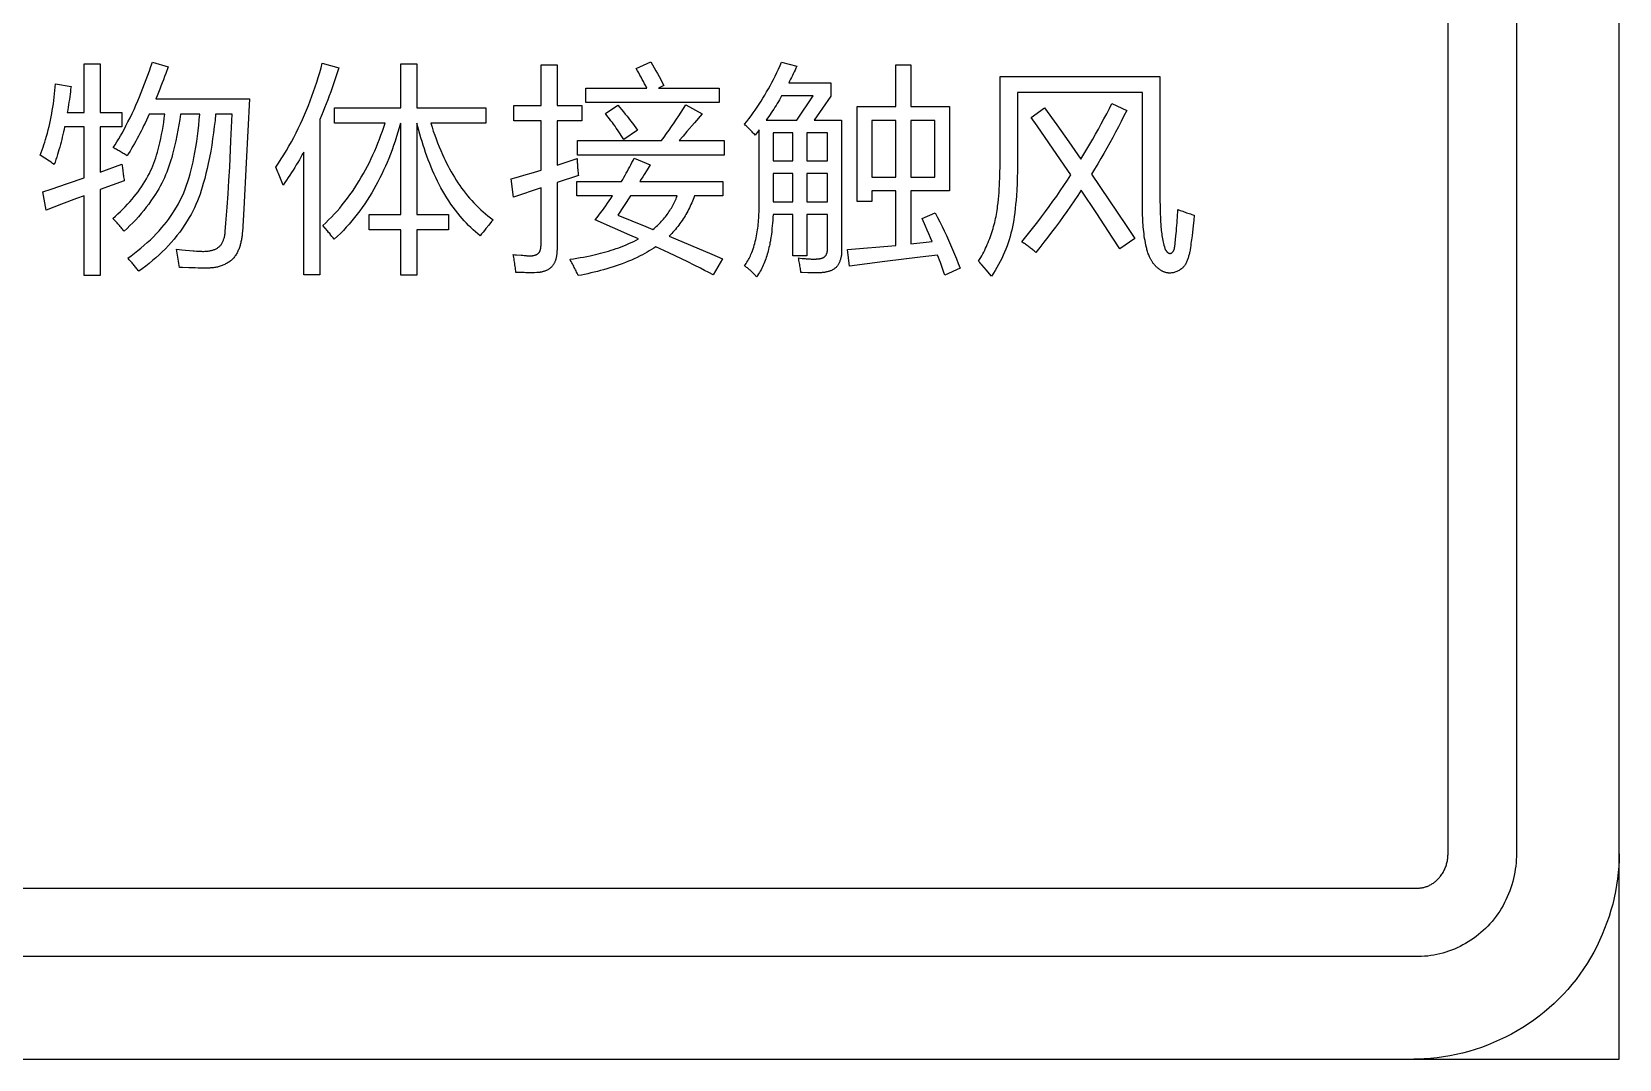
# Model space of a CAD drawing. Header units: millimetres. Extents: x 0 to 100, y -1 to 80.
# Drawn here: x 52.182 to 54.5, y 21.16 to 22.66 of the extents above; entities that cross this region are included whole.
import ezdxf

# ---------------------------------------------------------------- set-up
doc = ezdxf.new("R2010")
doc.units = ezdxf.units.MM
doc.layers.add('4403-06244_0', color=7, linetype='Continuous')

msp = doc.modelspace()

# ---------------------------------------------------------------- linework, layer by layer
at = {"layer": '4403-06244_0', "color": 7, "linetype": 'Continuous'}
for p, q in [((54.5, 21.16), (54.5, 24.16)), ((54.25, 21.4603), (54.25, 23.9099)), ((54.35, 23.8594), (54.35, 21.4603)), ((52.2586, 22.613), (52.2822, 22.613)), ((52.2586, 22.5421), (52.2586, 22.613)), ((52.2822, 22.613), (52.2822, 22.5421)), ((52.3582, 22.6155), (52.3812, 22.6086)), ((52.6063, 22.6143), (52.6303, 22.6074)), ((52.7211, 22.6133), (52.7444, 22.6133)), ((52.7211, 22.5491), (52.7211, 22.6133)), ((52.7444, 22.6133), (52.7444, 22.5491)), ((52.9257, 22.6115), (52.9491, 22.6115)), ((52.9257, 22.5525), (52.9257, 22.6115)), ((52.9491, 22.6115), (52.9491, 22.5525)), ((53.0647, 22.6061), (53.0859, 22.6159)), ((53.277, 22.6155), (53.299, 22.6096)), ((53.4437, 22.6115), (53.4658, 22.6115)), ((53.4437, 22.5506), (53.4437, 22.6115)), ((53.4658, 22.6115), (53.4658, 22.5506)), ((52.2167, 22.5837), (52.2394, 22.5799)), ((52.9913, 22.5777), (53.0803, 22.5777)), ((52.9913, 22.5566), (52.9913, 22.5777)), ((53.105, 22.5815), (53.097, 22.5777)), ((53.097, 22.5777), (53.1857, 22.5777)), ((53.1857, 22.5777), (53.1857, 22.5566)), ((53.2874, 22.5853), (53.3488, 22.5853)), ((53.3488, 22.5853), (53.3488, 22.5661)), ((53.5961, 22.5947), (53.8293, 22.5947)), ((53.5961, 22.4765), (53.5961, 22.5947)), ((53.8293, 22.5947), (53.8293, 22.4174)), ((52.3632, 22.562), (52.5, 22.562)), ((52.5, 22.562), (52.4952, 22.4685)), ((53.1857, 22.5566), (52.9913, 22.5566)), ((53.323, 22.5664), (53.277, 22.5664)), ((53.2994, 22.5311), (53.323, 22.5664)), ((53.3488, 22.5661), (53.3246, 22.5311)), ((53.8038, 22.5714), (53.6216, 22.5714)), ((53.7593, 22.5554), (53.7808, 22.5449)), ((53.8038, 22.422), (53.8038, 22.5714)), ((52.234, 22.5421), (52.2586, 22.5421)), ((52.2822, 22.5421), (52.3134, 22.5421)), ((52.3134, 22.5421), (52.3134, 22.521)), ((52.3762, 22.5396), (52.3535, 22.5396)), ((52.4274, 22.5396), (52.3993, 22.5396)), ((52.4748, 22.5396), (52.4506, 22.5396)), ((52.473, 22.5009), (52.4748, 22.5396)), ((52.6026, 22.5319), (52.6026, 22.3051)), ((52.624, 22.5491), (52.7211, 22.5491)), ((52.624, 22.5264), (52.624, 22.5491)), ((52.7444, 22.5491), (52.8449, 22.5491)), ((52.8449, 22.5491), (52.8449, 22.5264)), ((52.8861, 22.5525), (52.9257, 22.5525)), ((52.8861, 22.5298), (52.8861, 22.5525)), ((52.9491, 22.5525), (52.9853, 22.5525)), ((52.9853, 22.5525), (52.9853, 22.5298)), ((53.0196, 22.5405), (53.0379, 22.5528)), ((53.1372, 22.5532), (53.1608, 22.5402)), ((53.1608, 22.5402), (53.1498, 22.5271)), ((53.2546, 22.5311), (53.2994, 22.5311)), ((53.3246, 22.5311), (53.3646, 22.5311)), ((53.3646, 22.5311), (53.3646, 22.3398)), ((53.3873, 22.5506), (53.4437, 22.5506)), ((53.3873, 22.412), (53.3873, 22.5506)), ((53.4437, 22.5305), (53.4087, 22.5305)), ((53.4087, 22.5305), (53.4087, 22.4479)), ((53.4437, 22.4479), (53.4437, 22.5305)), ((53.4658, 22.5506), (53.5222, 22.5506)), ((53.5007, 22.5305), (53.4658, 22.5305)), ((53.4658, 22.5305), (53.4658, 22.4479)), ((53.5007, 22.4479), (53.5007, 22.5305)), ((53.5222, 22.5506), (53.5222, 22.4277)), ((53.6411, 22.5346), (53.6607, 22.5491)), ((53.6499, 22.5224), (53.6411, 22.5346)), ((53.6607, 22.5491), (53.6786, 22.5242)), ((52.2586, 22.521), (52.2301, 22.521)), ((52.2586, 22.4466), (52.2586, 22.521)), ((52.3134, 22.521), (52.2822, 22.521)), ((52.2822, 22.521), (52.2822, 22.455)), ((52.698, 22.5264), (52.624, 22.5264)), ((52.7211, 22.3934), (52.7211, 22.5264)), ((52.7444, 22.5264), (52.7444, 22.3934)), ((52.8449, 22.5264), (52.7647, 22.5264)), ((52.9257, 22.5298), (52.8861, 22.5298)), ((52.9257, 22.4578), (52.9257, 22.5298)), ((52.9853, 22.5298), (52.9491, 22.5298)), ((52.9491, 22.5298), (52.9491, 22.4651)), ((53.0666, 22.5163), (53.0464, 22.5027)), ((53.2442, 22.5166), (53.2382, 22.509)), ((53.2934, 22.5125), (53.2647, 22.5125)), ((53.2647, 22.5125), (53.2647, 22.4715)), ((53.2934, 22.4715), (53.2934, 22.5125)), ((53.3441, 22.5125), (53.3139, 22.5125)), ((53.3139, 22.5125), (53.3139, 22.4715)), ((53.3441, 22.4715), (53.3441, 22.5125)), ((53.6672, 22.4979), (53.6499, 22.5224)), ((53.6786, 22.5242), (53.6964, 22.4992)), ((52.5792, 22.3051), (52.5792, 22.4844)), ((52.979, 22.5012), (53.1018, 22.5012)), ((52.979, 22.48), (52.979, 22.5012)), ((53.1276, 22.5012), (53.1933, 22.5012)), ((53.1933, 22.5012), (53.1933, 22.48)), ((53.6843, 22.4732), (53.6672, 22.4979)), ((53.6964, 22.4992), (53.714, 22.4741)), ((52.2822, 22.455), (52.3137, 22.4665)), ((52.3144, 22.4609), (52.3149, 22.4572)), ((52.9491, 22.4651), (52.9784, 22.4747)), ((52.9784, 22.4747), (52.9785, 22.4716)), ((53.1933, 22.48), (52.979, 22.48)), ((53.0616, 22.4753), (53.0849, 22.4656)), ((53.0849, 22.4656), (53.0807, 22.4586)), ((53.2647, 22.4715), (53.2934, 22.4715)), ((53.3139, 22.4715), (53.3441, 22.4715)), ((53.6994, 22.451), (53.6843, 22.4732)), ((52.2345, 22.4383), (52.2586, 22.4466)), ((52.3172, 22.4425), (52.2822, 22.4296)), ((52.8854, 22.4183), (52.8823, 22.4454)), ((52.9803, 22.4501), (52.9491, 22.4398)), ((52.9491, 22.4398), (52.9491, 22.3427)), ((52.9781, 22.4413), (53.0432, 22.4413)), ((52.9781, 22.4202), (52.9781, 22.4413)), ((53.0699, 22.4413), (53.1911, 22.4413)), ((53.1911, 22.4413), (53.1911, 22.4202)), ((53.2934, 22.4529), (53.2647, 22.4529)), ((53.2647, 22.4529), (53.2647, 22.4117)), ((53.2934, 22.4117), (53.2934, 22.4529)), ((53.3441, 22.4529), (53.3139, 22.4529)), ((53.3139, 22.4529), (53.3139, 22.4117)), ((53.3441, 22.4117), (53.3441, 22.4529)), ((53.4087, 22.4479), (53.4437, 22.4479)), ((53.4658, 22.4479), (53.5007, 22.4479)), ((53.7294, 22.452), (53.7549, 22.4146)), ((52.2031, 22.3993), (52.1984, 22.4261)), ((52.2586, 22.3042), (52.2586, 22.4206)), ((52.2822, 22.4296), (52.2822, 22.3042)), ((52.9257, 22.4322), (52.8854, 22.4183)), ((52.9257, 22.3496), (52.9257, 22.4322)), ((53.0299, 22.4202), (52.9781, 22.4202)), ((53.0564, 22.4202), (53.0376, 22.3921)), ((53.1243, 22.4202), (53.0564, 22.4202)), ((53.1911, 22.4202), (53.1496, 22.4202)), ((53.4437, 22.4277), (53.4087, 22.4277)), ((53.4087, 22.4277), (53.4087, 22.412)), ((53.4437, 22.348), (53.4437, 22.4277)), ((53.5222, 22.4277), (53.4658, 22.4277)), ((53.4658, 22.4277), (53.4658, 22.3502)), ((53.7372, 22.3945), (53.7145, 22.4287)), ((53.8038, 22.4086), (53.8038, 22.422)), ((52.2253, 22.408), (52.2031, 22.3993)), ((52.6747, 22.3934), (52.7211, 22.3934)), ((52.6747, 22.3707), (52.6747, 22.3934)), ((52.7444, 22.3934), (52.7907, 22.3934)), ((52.7907, 22.3934), (52.7907, 22.3707)), ((53.0376, 22.3921), (53.0583, 22.3839)), ((53.2934, 22.3931), (53.2644, 22.3931)), ((53.2647, 22.4117), (53.2934, 22.4117)), ((53.2934, 22.3329), (53.2934, 22.3931)), ((53.3139, 22.4117), (53.3441, 22.4117)), ((53.3441, 22.3931), (53.3139, 22.3931)), ((53.3139, 22.3931), (53.3139, 22.3329)), ((53.3441, 22.3427), (53.3441, 22.3931)), ((53.4087, 22.412), (53.3873, 22.412)), ((53.4822, 22.3871), (53.5014, 22.3956)), ((53.8039, 22.4019), (53.8038, 22.4086)), ((53.8298, 22.394), (53.83, 22.3892)), ((53.8555, 22.4006), (53.8591, 22.3992)), ((52.6104, 22.3731), (52.607, 22.377)), ((52.7211, 22.3707), (52.6747, 22.3707)), ((52.7211, 22.3048), (52.7211, 22.3707)), ((52.7907, 22.3707), (52.7444, 22.3707)), ((52.7444, 22.3707), (52.7444, 22.3048)), ((52.8493, 22.3778), (52.8452, 22.3726)), ((53.0302, 22.3742), (53.0049, 22.3852)), ((53.8779, 22.3772), (53.8762, 22.3622)), ((53.1128, 22.3617), (53.1441, 22.3486)), ((53.3734, 22.3423), (53.4437, 22.348)), ((53.4658, 22.3502), (53.497, 22.3537)), ((53.7928, 22.3581), (53.7707, 22.3429)), ((53.8514, 22.3511), (53.8526, 22.3619)), ((52.9013, 22.3333), (52.9039, 22.3331)), ((53.1908, 22.3285), (53.1769, 22.3051)), ((53.3139, 22.3329), (53.2934, 22.3329)), ((53.3016, 22.3297), (53.3072, 22.3291)), ((53.3072, 22.3291), (53.3101, 22.3288)), ((53.3763, 22.3178), (53.3734, 22.3423)), ((53.4277, 22.3244), (53.3763, 22.3178)), ((53.5114, 22.3157), (53.5088, 22.323)), ((52.2822, 22.3042), (52.2586, 22.3042)), ((52.4207, 22.3151), (52.4114, 22.3154)), ((52.6026, 22.3051), (52.5792, 22.3051)), ((52.7444, 22.3048), (52.7211, 22.3048)), ((52.9012, 22.3083), (52.8963, 22.3084)), ((53.3071, 22.3085), (53.3051, 22.3086)), ((53.3153, 22.3081), (53.3071, 22.3085)), ((53.5376, 22.3149), (53.5152, 22.3048)), ((53.5728, 22.3158), (53.5695, 22.3195)), ((53.576, 22.312), (53.5728, 22.3158)), ((45.9929, 21.4099), (54.207, 21.4099)), ((54.207, 21.3099), (45.9929, 21.3099)), ((45.7, 21.16), (54.5, 21.16)), ((54.2059, 21.16), (54.2, 21.1599))]:
    msp.add_line(p, q, dxfattribs=at)
for points in [[(52.3011, 22.4908), (52.3038, 22.495), (52.3065, 22.4992), (52.309, 22.5035), (52.3115, 22.5078), (52.314, 22.5121), (52.3164, 22.5165), (52.3196, 22.5224), (52.3226, 22.5284), (52.3256, 22.5344), (52.3285, 22.5405), (52.3314, 22.5466), (52.3341, 22.5527), (52.3368, 22.5589), (52.3394, 22.5651), (52.342, 22.5713), (52.3444, 22.5776), (52.3469, 22.5839), (52.3492, 22.5902), (52.3515, 22.5965), (52.3538, 22.6028), (52.356, 22.6092), (52.3582, 22.6155)], [(52.3812, 22.6086), (52.3778, 22.5992), (52.376, 22.5945), (52.3743, 22.5898), (52.3725, 22.5852), (52.3707, 22.5805), (52.3689, 22.5759), (52.367, 22.5712), (52.3651, 22.5666), (52.3632, 22.562)], [(52.5383, 22.4621), (52.5424, 22.4681), (52.5463, 22.4742), (52.5502, 22.4804), (52.5539, 22.4867), (52.5576, 22.493), (52.5612, 22.4993), (52.5646, 22.5058), (52.568, 22.5123), (52.5712, 22.5188), (52.5744, 22.5254), (52.5775, 22.532), (52.5804, 22.5387), (52.5833, 22.5455), (52.586, 22.5522), (52.5887, 22.559), (52.5912, 22.5659), (52.5937, 22.5727), (52.596, 22.5796), (52.5983, 22.5865), (52.6004, 22.5934), (52.6025, 22.6003), (52.6045, 22.6073), (52.6063, 22.6143)], [(52.6303, 22.6074), (52.6285, 22.6015), (52.6266, 22.5956), (52.6247, 22.5897), (52.6227, 22.5838), (52.6207, 22.578), (52.6186, 22.5721), (52.6164, 22.5663), (52.6143, 22.5605), (52.612, 22.5547), (52.6097, 22.549), (52.6074, 22.5433), (52.605, 22.5375), (52.6026, 22.5319)], [(53.0803, 22.5777), (53.0787, 22.5809), (53.077, 22.5841), (53.0753, 22.5873), (53.0736, 22.5904), (53.0718, 22.5936), (53.0701, 22.5967), (53.0683, 22.5999), (53.0665, 22.603), (53.0647, 22.6061)], [(53.0859, 22.6159), (53.0883, 22.6116), (53.0908, 22.6074), (53.0933, 22.6031), (53.0957, 22.5988), (53.0981, 22.5945), (53.1004, 22.5902), (53.1027, 22.5858), (53.105, 22.5815)], [(53.2228, 22.5248), (53.226, 22.5288), (53.2292, 22.533), (53.2323, 22.5371), (53.2353, 22.5414), (53.2383, 22.5456), (53.2412, 22.5499), (53.2441, 22.5543), (53.2469, 22.5587), (53.2497, 22.5631), (53.2524, 22.5676), (53.255, 22.5721), (53.2576, 22.5766), (53.2601, 22.5812), (53.2626, 22.5857), (53.265, 22.5904), (53.2675, 22.5953), (53.27, 22.6004), (53.2724, 22.6054), (53.2747, 22.6105), (53.277, 22.6155)], [(53.299, 22.6096), (53.2978, 22.6068), (53.2966, 22.6041), (53.2953, 22.6014), (53.294, 22.5987), (53.2927, 22.596), (53.2914, 22.5933), (53.2901, 22.5906), (53.2887, 22.5879), (53.2874, 22.5853)], [(52.1943, 22.48), (52.1958, 22.4837), (52.1972, 22.4875), (52.1986, 22.4913), (52.1999, 22.495), (52.2011, 22.4989), (52.2023, 22.5027), (52.2037, 22.5073), (52.205, 22.512), (52.2062, 22.5167), (52.2073, 22.5214), (52.2084, 22.5261), (52.2094, 22.5309), (52.2104, 22.5356), (52.2113, 22.5404), (52.2121, 22.5452), (52.2129, 22.55), (52.2136, 22.5548), (52.2142, 22.5596), (52.2148, 22.5644), (52.2153, 22.5692), (52.2158, 22.5741), (52.2163, 22.5789), (52.2167, 22.5837)], [(52.2394, 22.5799), (52.2389, 22.5761), (52.2385, 22.5724), (52.238, 22.5686), (52.2375, 22.5648), (52.237, 22.561), (52.2364, 22.5572), (52.2359, 22.5534), (52.2353, 22.5497), (52.2346, 22.5459), (52.234, 22.5421)], [(53.277, 22.5664), (53.2754, 22.5636), (53.2738, 22.5608), (53.2722, 22.558), (53.2705, 22.5553), (53.2689, 22.5525), (53.2672, 22.5498), (53.2654, 22.5471), (53.2637, 22.5444), (53.2619, 22.5417), (53.2601, 22.539), (53.2583, 22.5364), (53.2565, 22.5337), (53.2546, 22.5311)], [(53.6216, 22.5714), (53.6216, 22.4739), (53.6215, 22.465), (53.6213, 22.456), (53.6211, 22.4471), (53.6207, 22.4382), (53.6203, 22.4292), (53.6197, 22.4203), (53.6193, 22.4141), (53.6187, 22.4079), (53.6181, 22.4017), (53.6174, 22.3955), (53.6167, 22.3904), (53.6159, 22.3853), (53.615, 22.3802), (53.614, 22.3751), (53.613, 22.3704), (53.6118, 22.3657), (53.6106, 22.361), (53.6092, 22.3564), (53.6077, 22.3518), (53.6061, 22.3472), (53.6043, 22.3427), (53.6025, 22.3382), (53.6005, 22.3337), (53.5983, 22.3291), (53.5961, 22.3247), (53.5938, 22.3203), (53.5914, 22.3159), (53.5888, 22.3116), (53.5862, 22.3074), (53.5835, 22.3032)], [(53.714, 22.4741), (53.7184, 22.4813), (53.7227, 22.4885), (53.727, 22.4958), (53.7312, 22.5032), (53.7354, 22.5105), (53.7395, 22.5179), (53.7436, 22.5254), (53.7476, 22.5328), (53.7516, 22.5403), (53.7555, 22.5478), (53.7593, 22.5554)], [(52.3005, 22.3874), (52.3042, 22.3907), (52.3079, 22.394), (52.3115, 22.3974), (52.3151, 22.4009), (52.3186, 22.4045), (52.322, 22.4081), (52.3253, 22.4118), (52.3286, 22.4155), (52.3318, 22.4194), (52.3346, 22.4229), (52.3373, 22.4264), (52.3399, 22.43), (52.3425, 22.4337), (52.345, 22.4374), (52.3473, 22.4412), (52.3496, 22.445), (52.3517, 22.4489), (52.3538, 22.4529), (52.3556, 22.4567), (52.3573, 22.4605), (52.3589, 22.4643), (52.3604, 22.4682), (52.3618, 22.4721), (52.3632, 22.476), (52.3644, 22.48), (52.3656, 22.484), (52.3667, 22.488), (52.3678, 22.4921), (52.3692, 22.498), (52.3705, 22.5039), (52.3717, 22.5098), (52.3728, 22.5157), (52.3738, 22.5217), (52.3747, 22.5276), (52.3755, 22.5336), (52.3762, 22.5396)], [(52.3993, 22.5396), (52.3981, 22.5318), (52.3969, 22.524), (52.3955, 22.5162), (52.394, 22.5085), (52.3924, 22.5007), (52.3906, 22.493), (52.3887, 22.4853), (52.3876, 22.481), (52.3864, 22.4766), (52.3851, 22.4723), (52.3838, 22.468), (52.3824, 22.4637), (52.3809, 22.4594), (52.3793, 22.4552), (52.3776, 22.451), (52.3758, 22.4469), (52.374, 22.4429), (52.3719, 22.4387), (52.3697, 22.4346), (52.3674, 22.4306), (52.365, 22.4267), (52.3626, 22.4227), (52.3594, 22.4179), (52.3561, 22.4131), (52.3528, 22.4083), (52.3493, 22.4037), (52.3456, 22.399), (52.3418, 22.3944), (52.3379, 22.3899), (52.3339, 22.3855), (52.3297, 22.3812), (52.3255, 22.377), (52.3213, 22.3728), (52.3169, 22.3688)], [(52.3535, 22.5396), (52.3515, 22.5353), (52.3495, 22.531), (52.3475, 22.5267), (52.3454, 22.5224), (52.3436, 22.5186), (52.3417, 22.5149), (52.3398, 22.5112), (52.3379, 22.5075), (52.336, 22.5039), (52.334, 22.5002), (52.332, 22.4966), (52.3299, 22.493), (52.3278, 22.4894), (52.3257, 22.4858), (52.3235, 22.4823), (52.3213, 22.4788)], [(52.3223, 22.3294), (52.3272, 22.333), (52.3321, 22.3366), (52.3369, 22.3404), (52.3416, 22.3442), (52.3463, 22.3482), (52.3508, 22.3522), (52.3553, 22.3564), (52.3597, 22.3607), (52.3639, 22.365), (52.3681, 22.3695), (52.3721, 22.3741), (52.3754, 22.378), (52.3786, 22.382), (52.3816, 22.3861), (52.3846, 22.3902), (52.3875, 22.3944), (52.3902, 22.3987), (52.3933, 22.4038), (52.3962, 22.4089), (52.3989, 22.4142), (52.4015, 22.4195), (52.4039, 22.4249), (52.4061, 22.4303), (52.4081, 22.4359), (52.41, 22.4414), (52.4118, 22.4471), (52.4134, 22.4527), (52.415, 22.4584), (52.4164, 22.4642), (52.4177, 22.4699), (52.4189, 22.4757), (52.4204, 22.4836), (52.4218, 22.4916), (52.423, 22.4996), (52.4241, 22.5075), (52.4251, 22.5155), (52.426, 22.5236), (52.4267, 22.5316), (52.4274, 22.5396)], [(52.4506, 22.5396), (52.4497, 22.5306), (52.4486, 22.5215), (52.4475, 22.5125), (52.4462, 22.5035), (52.4449, 22.4945), (52.4434, 22.4856), (52.4417, 22.4766), (52.4399, 22.4677), (52.4383, 22.4603), (52.4365, 22.4529), (52.4346, 22.4455), (52.4326, 22.4382), (52.4311, 22.4331), (52.4295, 22.428), (52.4278, 22.4229), (52.426, 22.4179), (52.424, 22.4129), (52.4219, 22.4079), (52.4196, 22.403), (52.4172, 22.3982), (52.4147, 22.3934), (52.412, 22.3887), (52.4092, 22.384), (52.4057, 22.3785), (52.402, 22.373), (52.3981, 22.3676), (52.3941, 22.3624), (52.39, 22.3573), (52.3858, 22.3524), (52.3816, 22.3477), (52.3772, 22.3431), (52.3727, 22.3386), (52.368, 22.3342), (52.3633, 22.3299), (52.3585, 22.3258), (52.3535, 22.3217), (52.3485, 22.3177), (52.3434, 22.3139), (52.3383, 22.3102)], [(53.0464, 22.5027), (53.0447, 22.5055), (53.0429, 22.5083), (53.0411, 22.5111), (53.0393, 22.5139), (53.0375, 22.5166), (53.0356, 22.5194), (53.0337, 22.5221), (53.0317, 22.5248), (53.0298, 22.5274), (53.0278, 22.5301), (53.0258, 22.5327), (53.0238, 22.5353), (53.0217, 22.5379), (53.0196, 22.5405)], [(53.0379, 22.5528), (53.0407, 22.5496), (53.0434, 22.5464), (53.0461, 22.5431), (53.0487, 22.5398), (53.0513, 22.5365), (53.054, 22.5332), (53.0565, 22.5298), (53.0591, 22.5265), (53.0616, 22.5231), (53.0641, 22.5197), (53.0666, 22.5163)], [(53.1018, 22.5012), (53.1054, 22.5063), (53.1091, 22.5114), (53.1127, 22.5165), (53.1163, 22.5217), (53.1199, 22.5269), (53.1234, 22.5321), (53.1269, 22.5373), (53.1304, 22.5426), (53.1338, 22.5479), (53.1372, 22.5532)], [(53.7808, 22.5449), (53.7768, 22.537), (53.7728, 22.5291), (53.7688, 22.5212), (53.7646, 22.5134), (53.7605, 22.5056), (53.7562, 22.4978), (53.7519, 22.4901), (53.7475, 22.4824), (53.7431, 22.4747), (53.7386, 22.4671), (53.734, 22.4595), (53.7294, 22.452)], [(52.2301, 22.521), (52.2293, 22.5173), (52.2285, 22.5136), (52.2276, 22.5099), (52.2267, 22.5062), (52.2258, 22.5025), (52.2249, 22.4988), (52.2239, 22.4952), (52.2229, 22.4915), (52.2218, 22.4878), (52.2208, 22.4842), (52.2196, 22.4806), (52.2185, 22.477), (52.2173, 22.4734), (52.2161, 22.4698), (52.2148, 22.4662)], [(52.607, 22.377), (52.6113, 22.381), (52.6156, 22.3852), (52.6197, 22.3894), (52.6238, 22.3937), (52.6278, 22.3981), (52.6317, 22.4026), (52.6355, 22.4072), (52.6393, 22.412), (52.643, 22.4169), (52.6466, 22.4218), (52.6502, 22.4268), (52.6536, 22.4319), (52.6569, 22.4371), (52.6602, 22.4423), (52.6633, 22.4476), (52.6664, 22.453), (52.6694, 22.4584), (52.6722, 22.4638), (52.675, 22.4693), (52.6777, 22.4749), (52.6803, 22.4805), (52.6828, 22.4861), (52.6853, 22.4918), (52.6876, 22.4975), (52.6898, 22.5032), (52.692, 22.509), (52.6941, 22.5148), (52.6961, 22.5206), (52.698, 22.5264)], [(52.7203, 22.5264), (52.7185, 22.5198), (52.7166, 22.5133), (52.7146, 22.5069), (52.7126, 22.5004), (52.7104, 22.494), (52.7081, 22.4876), (52.7057, 22.4813), (52.7033, 22.475), (52.7009, 22.4692), (52.6984, 22.4635), (52.6958, 22.4578), (52.6932, 22.4521), (52.6904, 22.4465), (52.6875, 22.441), (52.6846, 22.4354), (52.6815, 22.43), (52.6784, 22.4246), (52.6751, 22.4192), (52.6717, 22.414), (52.6683, 22.4087), (52.6647, 22.4036), (52.6611, 22.3985), (52.6573, 22.3936), (52.6535, 22.3887), (52.6495, 22.3839), (52.6455, 22.3791), (52.6413, 22.3745), (52.6371, 22.37), (52.6327, 22.3656), (52.6283, 22.3613), (52.6237, 22.3571)], [(52.837, 22.3622), (52.8334, 22.365), (52.8299, 22.3679), (52.8265, 22.3709), (52.8232, 22.374), (52.8199, 22.3772), (52.8167, 22.3804), (52.8136, 22.3838), (52.8106, 22.3872), (52.8076, 22.3906), (52.8041, 22.3949), (52.8007, 22.3993), (52.7973, 22.4038), (52.7941, 22.4083), (52.7911, 22.4129), (52.7881, 22.4176), (52.7852, 22.4224), (52.7824, 22.4272), (52.7796, 22.4321), (52.777, 22.437), (52.7745, 22.442), (52.7721, 22.4471), (52.7697, 22.4522), (52.7674, 22.4573), (52.7652, 22.4625), (52.7631, 22.4677), (52.7611, 22.4729), (52.7591, 22.4782), (52.7572, 22.4835), (52.7554, 22.4888), (52.7536, 22.4942), (52.752, 22.4995), (52.7503, 22.5049), (52.7488, 22.5102), (52.7472, 22.5156), (52.7458, 22.521), (52.7444, 22.5264)], [(52.7647, 22.5264), (52.7665, 22.5206), (52.7684, 22.5148), (52.7704, 22.5091), (52.7725, 22.5034), (52.7746, 22.4977), (52.7769, 22.492), (52.7792, 22.4864), (52.7817, 22.4808), (52.7836, 22.4766), (52.7857, 22.4723), (52.7878, 22.4681), (52.7899, 22.4639), (52.7922, 22.4598), (52.7945, 22.4556), (52.7968, 22.4516), (52.7993, 22.4475), (52.8018, 22.4435), (52.8044, 22.4395), (52.8071, 22.4356), (52.8098, 22.4318), (52.8126, 22.428), (52.8155, 22.4243), (52.8184, 22.4206), (52.8214, 22.417), (52.8245, 22.4135), (52.8277, 22.41), (52.8309, 22.4066), (52.8342, 22.4033), (52.8376, 22.4001), (52.841, 22.397), (52.8446, 22.394), (52.8482, 22.3911), (52.8519, 22.3882), (52.8556, 22.3855)], [(53.1498, 22.5271), (53.1388, 22.5141), (53.1332, 22.5076), (53.1276, 22.5012)], [(53.2382, 22.509), (53.2372, 22.5102), (53.2361, 22.5114), (53.2351, 22.5125), (53.234, 22.5137), (53.2329, 22.5148), (53.2318, 22.516), (53.2307, 22.5171), (53.2296, 22.5182), (53.2285, 22.5193), (53.2274, 22.5204), (53.2262, 22.5215), (53.2251, 22.5226), (53.2239, 22.5237), (53.2228, 22.5248)], [(53.2228, 22.3184), (53.224, 22.3201), (53.2252, 22.3218), (53.2263, 22.3236), (53.2274, 22.3254), (53.2284, 22.3273), (53.2294, 22.3291), (53.2304, 22.331), (53.2313, 22.333), (53.2322, 22.3349), (53.2333, 22.3375), (53.2343, 22.3402), (53.2353, 22.3428), (53.2362, 22.3455), (53.237, 22.3483), (53.2378, 22.351), (53.2385, 22.3537), (53.2392, 22.3565), (53.2398, 22.3593), (53.2404, 22.3621), (53.2409, 22.3649), (53.2414, 22.3678), (53.2418, 22.3706), (53.2422, 22.3734), (53.2426, 22.3763), (53.2429, 22.3792), (53.2431, 22.382), (53.2434, 22.3849), (53.2436, 22.3878), (53.2437, 22.3906), (53.2439, 22.3935), (53.244, 22.3964), (53.2441, 22.3993), (53.2442, 22.4021), (53.2442, 22.405), (53.2442, 22.4078), (53.2442, 22.5166)], [(52.3213, 22.4788), (52.3199, 22.4797), (52.3185, 22.4806), (52.3171, 22.4815), (52.3157, 22.4824), (52.3142, 22.4833), (52.3128, 22.4842), (52.3114, 22.485), (52.3099, 22.4859), (52.3085, 22.4867), (52.307, 22.4875), (52.3055, 22.4884), (52.3041, 22.4892), (52.3011, 22.4908)], [(52.4674, 22.4041), (52.4687, 22.4234), (52.4699, 22.4428), (52.4711, 22.4621), (52.473, 22.5009)], [(52.5792, 22.4844), (52.5771, 22.4806), (52.5749, 22.4768), (52.5728, 22.473), (52.5705, 22.4692), (52.5683, 22.4655), (52.566, 22.4618), (52.5637, 22.458), (52.5613, 22.4543), (52.5589, 22.4507), (52.5565, 22.447), (52.554, 22.4434), (52.5515, 22.4398), (52.549, 22.4362)], [(52.2148, 22.4662), (52.2126, 22.4678), (52.2103, 22.4694), (52.2081, 22.4709), (52.2058, 22.4725), (52.2035, 22.474), (52.2012, 22.4755), (52.1989, 22.477), (52.1966, 22.4785), (52.1943, 22.48)], [(52.3137, 22.4665), (52.3139, 22.4646), (52.3144, 22.4609)], [(52.4952, 22.4685), (52.4916, 22.4012), (52.4896, 22.3676)], [(52.549, 22.4362), (52.5481, 22.4386), (52.5472, 22.441), (52.5463, 22.4434), (52.5453, 22.4457), (52.5444, 22.4481), (52.5434, 22.4504), (52.5424, 22.4528), (52.5414, 22.4551), (52.5404, 22.4574), (52.5394, 22.4597), (52.5383, 22.4621)], [(52.9785, 22.4716), (52.9785, 22.4701), (52.9786, 22.4685), (52.9787, 22.467), (52.9787, 22.4654), (52.9788, 22.4639), (52.9789, 22.4624), (52.979, 22.4608), (52.9792, 22.4593), (52.9793, 22.4578), (52.9795, 22.4562), (52.9797, 22.4547), (52.9798, 22.4532), (52.9801, 22.4516), (52.9803, 22.4501)], [(53.0432, 22.4413), (53.0449, 22.4443), (53.0467, 22.4474), (53.0484, 22.4504), (53.0502, 22.4535), (53.0519, 22.4566), (53.0535, 22.4597), (53.0552, 22.4628), (53.0568, 22.4659), (53.0584, 22.469), (53.06, 22.4721), (53.0616, 22.4753)], [(53.5895, 22.3874), (53.59, 22.3903), (53.5906, 22.3933), (53.5911, 22.3963), (53.5915, 22.3992), (53.592, 22.4022), (53.5924, 22.4052), (53.593, 22.4103), (53.5935, 22.4153), (53.594, 22.4204), (53.5944, 22.4255), (53.5947, 22.4306), (53.5951, 22.4357), (53.5953, 22.4408), (53.5955, 22.4459), (53.5957, 22.451), (53.5958, 22.4561), (53.5959, 22.4612), (53.596, 22.4663), (53.5961, 22.4765)], [(52.1984, 22.4261), (52.2105, 22.4302), (52.2345, 22.4383)], [(52.3149, 22.4572), (52.3151, 22.4554), (52.3154, 22.4535), (52.3156, 22.4517), (52.3159, 22.4499), (52.3162, 22.448), (52.3165, 22.4462), (52.3169, 22.4444), (52.3172, 22.4425)], [(52.8823, 22.4454), (52.8895, 22.4474), (52.904, 22.4515)], [(52.904, 22.4515), (52.9113, 22.4536), (52.9257, 22.4578)], [(53.0807, 22.4586), (53.0764, 22.4516), (53.0743, 22.4482), (53.0721, 22.4447), (53.0699, 22.4413)], [(53.6276, 22.3534), (53.6335, 22.3606), (53.6394, 22.3678), (53.6452, 22.3751), (53.6509, 22.3825), (53.6566, 22.3899), (53.6622, 22.3974), (53.6677, 22.4049), (53.6732, 22.4125), (53.6786, 22.4201), (53.6839, 22.4278), (53.6891, 22.4355), (53.6943, 22.4432), (53.6994, 22.451)], [(52.2586, 22.4206), (52.2475, 22.4165), (52.2253, 22.408)], [(53.0049, 22.3852), (53.0075, 22.3886), (53.0101, 22.392), (53.0127, 22.3955), (53.0152, 22.3989), (53.0177, 22.4024), (53.0202, 22.4059), (53.0227, 22.4095), (53.0251, 22.413), (53.0275, 22.4166), (53.0299, 22.4202)], [(53.0891, 22.3713), (53.0908, 22.3727), (53.0924, 22.3741), (53.094, 22.3755), (53.0956, 22.377), (53.0972, 22.3785), (53.0987, 22.38), (53.1003, 22.3816), (53.1017, 22.3832), (53.1032, 22.3848), (53.1046, 22.3865), (53.106, 22.3882), (53.1074, 22.3899), (53.1087, 22.3916), (53.11, 22.3934), (53.1113, 22.3952), (53.1125, 22.397), (53.1137, 22.3988), (53.1149, 22.4007), (53.116, 22.4025), (53.1171, 22.4044), (53.1181, 22.4063), (53.1191, 22.4083), (53.1201, 22.4102), (53.121, 22.4122), (53.1219, 22.4142), (53.1228, 22.4161), (53.1235, 22.4181), (53.1243, 22.4202)], [(53.1496, 22.4202), (53.1487, 22.4177), (53.1478, 22.4152), (53.1468, 22.4127), (53.1457, 22.4102), (53.1446, 22.4078), (53.1435, 22.4053), (53.1423, 22.4029), (53.1411, 22.4005), (53.1399, 22.3981), (53.1386, 22.3958), (53.1373, 22.3934), (53.1359, 22.3911), (53.1345, 22.3888), (53.133, 22.3866), (53.1316, 22.3843), (53.13, 22.3821), (53.1285, 22.3799), (53.1269, 22.3777), (53.1253, 22.3756), (53.1236, 22.3735), (53.1219, 22.3715), (53.1201, 22.3694), (53.1183, 22.3674), (53.1165, 22.3655), (53.1147, 22.3636), (53.1128, 22.3617)], [(53.7145, 22.4287), (53.7094, 22.4208), (53.7041, 22.4131), (53.6988, 22.4053), (53.6934, 22.3977), (53.688, 22.39), (53.6825, 22.3824), (53.6769, 22.3749), (53.6712, 22.3674), (53.6655, 22.36), (53.6598, 22.3526), (53.654, 22.3452), (53.6481, 22.3379)], [(53.7549, 22.4146), (53.7802, 22.3769), (53.7928, 22.3581)], [(53.8293, 22.4174), (53.8294, 22.4122), (53.8295, 22.407), (53.8296, 22.4017), (53.8298, 22.394)], [(52.4647, 22.3685), (52.4657, 22.3803), (52.4674, 22.4041)], [(53.2644, 22.3931), (53.2642, 22.3889), (53.264, 22.3848), (53.2637, 22.3807), (53.2633, 22.3766), (53.2629, 22.3725), (53.2625, 22.3683), (53.262, 22.3642), (53.2616, 22.3618), (53.2613, 22.3593), (53.2609, 22.3569), (53.2605, 22.3545), (53.26, 22.352), (53.2596, 22.3496), (53.2591, 22.3472), (53.2585, 22.3448), (53.258, 22.3423), (53.2574, 22.3399), (53.2567, 22.3376), (53.2561, 22.3352), (53.2553, 22.3328), (53.2546, 22.3305), (53.2538, 22.3282), (53.253, 22.3258), (53.2521, 22.3236), (53.2511, 22.3213), (53.2502, 22.3191), (53.2491, 22.3169), (53.248, 22.3147), (53.2469, 22.3125), (53.2457, 22.3104), (53.2445, 22.3083), (53.2432, 22.3063), (53.2418, 22.3043), (53.2404, 22.3023)], [(53.5014, 22.3956), (53.5047, 22.389), (53.508, 22.3824), (53.5112, 22.3758), (53.5144, 22.3691), (53.5175, 22.3624), (53.5205, 22.3557), (53.5235, 22.349), (53.5265, 22.3422), (53.5293, 22.3354), (53.5322, 22.3286), (53.5349, 22.3218), (53.5376, 22.3149)], [(53.7707, 22.3429), (53.7596, 22.3602), (53.7372, 22.3945)], [(53.8142, 22.3313), (53.8135, 22.3328), (53.8129, 22.3343), (53.8123, 22.3358), (53.8118, 22.3373), (53.8113, 22.3389), (53.8108, 22.3404), (53.8104, 22.342), (53.81, 22.3435), (53.8096, 22.3451), (53.8089, 22.3484), (53.8082, 22.3517), (53.8076, 22.355), (53.807, 22.3583), (53.8065, 22.3616), (53.8061, 22.365), (53.8057, 22.3683), (53.8054, 22.3716), (53.805, 22.375), (53.8048, 22.3783), (53.8046, 22.3817), (53.8044, 22.385), (53.8042, 22.3884), (53.8041, 22.3918), (53.804, 22.3951), (53.8039, 22.3985), (53.8039, 22.4019)], [(53.8526, 22.3619), (53.853, 22.3655), (53.8534, 22.369), (53.8537, 22.373), (53.8541, 22.3769), (53.8543, 22.3808), (53.8546, 22.3848), (53.8548, 22.3888), (53.8555, 22.4006)], [(53.8591, 22.3992), (53.8609, 22.3985), (53.8627, 22.3978), (53.8646, 22.3971), (53.8664, 22.3965), (53.8683, 22.3958), (53.8701, 22.3951), (53.8719, 22.3945), (53.8738, 22.3939), (53.8757, 22.3933), (53.8775, 22.3927), (53.8794, 22.3921)], [(53.8794, 22.3921), (53.8787, 22.3846), (53.8779, 22.3772)], [(52.3169, 22.3688), (52.3158, 22.3702), (52.3147, 22.3716), (52.3136, 22.3729), (52.3124, 22.3743), (52.3113, 22.3757), (52.3101, 22.377), (52.309, 22.3783), (52.3078, 22.3797), (52.3066, 22.381), (52.3054, 22.3823), (52.3042, 22.3836), (52.303, 22.3849), (52.3017, 22.3861), (52.3005, 22.3874)], [(52.4228, 22.3398), (52.4245, 22.3397), (52.4262, 22.3395), (52.428, 22.3394), (52.4297, 22.3394), (52.4314, 22.3393), (52.4331, 22.3393), (52.4349, 22.3394), (52.4367, 22.3395), (52.4377, 22.3396), (52.4388, 22.3397), (52.4399, 22.3398), (52.441, 22.34), (52.4421, 22.3402), (52.4432, 22.3404), (52.4443, 22.3406), (52.4453, 22.3409), (52.4464, 22.3412), (52.4474, 22.3415), (52.4484, 22.3419), (52.4494, 22.3423), (52.4504, 22.3427), (52.4513, 22.3432), (52.4523, 22.3437), (52.4532, 22.3442), (52.454, 22.3448), (52.4549, 22.3454), (52.4557, 22.346), (52.4564, 22.3467), (52.4571, 22.3475), (52.4578, 22.3483), (52.4585, 22.3491), (52.4591, 22.3499), (52.4596, 22.3508), (52.4602, 22.3517), (52.4607, 22.3527), (52.4611, 22.3536), (52.4616, 22.3546), (52.462, 22.3557), (52.4623, 22.3567), (52.4627, 22.3577), (52.463, 22.3588), (52.4633, 22.3599), (52.4635, 22.3609), (52.4638, 22.362), (52.464, 22.3631), (52.4642, 22.3642), (52.4643, 22.3653), (52.4645, 22.3663), (52.4646, 22.3674), (52.4647, 22.3685)], [(52.6237, 22.3571), (52.6221, 22.3591), (52.6204, 22.3612), (52.6188, 22.3632), (52.6171, 22.3652), (52.6155, 22.3671), (52.6138, 22.3691), (52.6104, 22.3731)], [(52.8452, 22.3726), (52.8431, 22.37), (52.841, 22.3674), (52.839, 22.3648), (52.837, 22.3622)], [(52.8556, 22.3855), (52.8535, 22.383), (52.8493, 22.3778)], [(53.0681, 22.3575), (53.0554, 22.3631), (53.0302, 22.3742)], [(53.0583, 22.3839), (53.0789, 22.3756), (53.0891, 22.3713)], [(53.497, 22.3537), (53.4945, 22.3593), (53.4921, 22.3649), (53.4897, 22.3704), (53.4872, 22.376), (53.4822, 22.3871)], [(53.5646, 22.325), (53.5661, 22.3276), (53.5677, 22.3302), (53.5692, 22.3329), (53.5707, 22.3356), (53.5721, 22.3383), (53.5735, 22.341), (53.5748, 22.3438), (53.5761, 22.3466), (53.5773, 22.3494), (53.5785, 22.3522), (53.5797, 22.3551), (53.5808, 22.358), (53.5819, 22.3609), (53.5829, 22.3638), (53.5839, 22.3667), (53.5848, 22.3696), (53.5857, 22.3725), (53.5865, 22.3755), (53.5873, 22.3785), (53.5881, 22.3814), (53.5888, 22.3844), (53.5895, 22.3874)], [(53.83, 22.3892), (53.8301, 22.3867), (53.8302, 22.3843), (53.8303, 22.3818), (53.8305, 22.3794), (53.8306, 22.377), (53.8308, 22.3745), (53.831, 22.3721), (53.8313, 22.3697), (53.8315, 22.3673), (53.8319, 22.3648), (53.8322, 22.3624), (53.8326, 22.36), (53.833, 22.3577), (53.8335, 22.3553), (53.834, 22.3529), (53.8345, 22.3506), (53.8351, 22.3482), (53.8358, 22.3459), (53.8365, 22.3436)], [(52.4896, 22.3676), (52.4895, 22.3662), (52.4894, 22.3647), (52.4892, 22.3633), (52.4891, 22.3619), (52.4889, 22.3605), (52.4887, 22.359), (52.4885, 22.3576), (52.4882, 22.3562), (52.4879, 22.3547), (52.4876, 22.3533), (52.4873, 22.3519), (52.487, 22.3505), (52.4866, 22.349), (52.4862, 22.3477), (52.4858, 22.3463), (52.4853, 22.3449), (52.4848, 22.3435), (52.4843, 22.3422), (52.4837, 22.3409), (52.4831, 22.3396), (52.4825, 22.3383), (52.4818, 22.337), (52.4811, 22.3358), (52.4804, 22.3346), (52.4796, 22.3334), (52.4788, 22.3323), (52.478, 22.3312), (52.4771, 22.3301), (52.4762, 22.3291), (52.4752, 22.3281), (52.4742, 22.3271), (52.4732, 22.3262), (52.4722, 22.3253), (52.4711, 22.3245), (52.4699, 22.3237), (52.4688, 22.3229), (52.4676, 22.3222), (52.4664, 22.3215), (52.4651, 22.3209), (52.4639, 22.3202), (52.4626, 22.3197), (52.4613, 22.3191), (52.4599, 22.3186), (52.4586, 22.3181), (52.4572, 22.3177), (52.4559, 22.3173), (52.4545, 22.3169), (52.4531, 22.3165), (52.4517, 22.3162), (52.4503, 22.3159), (52.4489, 22.3157), (52.4475, 22.3155), (52.4461, 22.3153), (52.4447, 22.3152), (52.4433, 22.3151), (52.4419, 22.315), (52.4405, 22.3149), (52.4391, 22.3149)], [(52.9039, 22.3331), (52.9048, 22.333), (52.9056, 22.3329), (52.9065, 22.3329), (52.9074, 22.3328), (52.9083, 22.3328), (52.9092, 22.3328), (52.9101, 22.3328), (52.911, 22.3328), (52.9119, 22.3329), (52.9125, 22.3329), (52.9131, 22.333), (52.9137, 22.3331), (52.9142, 22.3332), (52.9148, 22.3333), (52.9154, 22.3334), (52.916, 22.3336), (52.9165, 22.3337), (52.9171, 22.3339), (52.9176, 22.3341), (52.9182, 22.3343), (52.9187, 22.3345), (52.9192, 22.3348), (52.9197, 22.335), (52.9202, 22.3353), (52.9206, 22.3356), (52.9211, 22.3359), (52.9215, 22.3363), (52.9219, 22.3367), (52.9223, 22.337), (52.9226, 22.3375), (52.923, 22.3379), (52.9233, 22.3383), (52.9236, 22.3388), (52.9238, 22.3393), (52.9241, 22.3398), (52.9243, 22.3403), (52.9245, 22.3409), (52.9247, 22.3414), (52.9249, 22.342), (52.925, 22.3426), (52.9251, 22.3431), (52.9253, 22.3437), (52.9254, 22.3443), (52.9254, 22.3449), (52.9255, 22.3455), (52.9256, 22.3461), (52.9256, 22.3467), (52.9257, 22.3473), (52.9257, 22.3479), (52.9257, 22.3484), (52.9257, 22.349), (52.9257, 22.3496)], [(52.968, 22.3278), (52.9729, 22.3286), (52.9778, 22.3294), (52.9827, 22.3302), (52.9876, 22.3311), (52.9924, 22.332), (52.9973, 22.333), (53.0011, 22.3339), (53.005, 22.3348), (53.0089, 22.3357), (53.0127, 22.3367), (53.0165, 22.3377), (53.0203, 22.3387), (53.0242, 22.3398), (53.0279, 22.341), (53.0317, 22.3422), (53.0355, 22.3434), (53.0392, 22.3447), (53.0429, 22.3461), (53.0466, 22.3475), (53.0502, 22.349), (53.0539, 22.3506), (53.0575, 22.3522), (53.061, 22.3539), (53.0646, 22.3556), (53.0681, 22.3575)], [(53.0934, 22.3461), (53.0903, 22.344), (53.0871, 22.342), (53.0838, 22.34), (53.0805, 22.3381), (53.0772, 22.3362), (53.0739, 22.3345), (53.0705, 22.3327), (53.0662, 22.3306), (53.0619, 22.3286), (53.0576, 22.3267), (53.0532, 22.3248), (53.0488, 22.323), (53.0443, 22.3213), (53.0398, 22.3197), (53.0353, 22.3181), (53.0308, 22.3166), (53.0263, 22.3152), (53.0217, 22.3138), (53.0171, 22.3125), (53.0125, 22.3112), (53.0079, 22.31), (53.0032, 22.3089), (52.9986, 22.3078), (52.9939, 22.3067), (52.9893, 22.3057), (52.9846, 22.3048), (52.98, 22.3039)], [(53.1769, 22.3051), (53.1708, 22.3084), (53.1646, 22.3116), (53.1584, 22.3147), (53.1492, 22.3194), (53.14, 22.324), (53.1307, 22.3285), (53.1214, 22.333), (53.1121, 22.3374), (53.0934, 22.3461)], [(53.1441, 22.3486), (53.1752, 22.3352), (53.1908, 22.3285)], [(53.6481, 22.3379), (53.6469, 22.339), (53.6456, 22.34), (53.6444, 22.341), (53.6432, 22.342), (53.6419, 22.343), (53.6406, 22.344), (53.6394, 22.345), (53.6381, 22.346), (53.6368, 22.3469), (53.6355, 22.3479), (53.6342, 22.3488), (53.6329, 22.3497), (53.6316, 22.3506), (53.6302, 22.3515), (53.6276, 22.3534)], [(53.8365, 22.3436), (53.8367, 22.3431), (53.8369, 22.3427), (53.8372, 22.3422), (53.8374, 22.3418), (53.8377, 22.3413), (53.838, 22.3409), (53.8383, 22.3404), (53.8386, 22.34), (53.8389, 22.3396), (53.8392, 22.3392), (53.8396, 22.3388), (53.8399, 22.3384), (53.8403, 22.338), (53.8407, 22.3377), (53.8411, 22.3374), (53.8415, 22.3371), (53.8419, 22.3369), (53.8423, 22.3367), (53.8427, 22.3365), (53.8431, 22.3364), (53.8435, 22.3363), (53.844, 22.3363), (53.8444, 22.3363), (53.8448, 22.3364), (53.8452, 22.3365), (53.8456, 22.3367), (53.8461, 22.3369), (53.8465, 22.3371), (53.8469, 22.3374), (53.8472, 22.3377), (53.8476, 22.338), (53.8479, 22.3383), (53.8483, 22.3387), (53.8486, 22.3391), (53.8489, 22.3396), (53.8493, 22.3402), (53.8496, 22.3407), (53.8498, 22.3413), (53.85, 22.3419), (53.8502, 22.3424), (53.8504, 22.343), (53.8505, 22.3437), (53.8506, 22.3443), (53.8507, 22.3449), (53.8508, 22.3455), (53.8509, 22.3461), (53.8514, 22.3511)], [(53.8762, 22.3622), (53.8755, 22.3564), (53.8751, 22.3535), (53.8747, 22.3506), (53.8743, 22.3477), (53.8738, 22.3448), (53.8733, 22.3418), (53.8728, 22.3388), (53.8725, 22.3376), (53.8723, 22.3363), (53.872, 22.335), (53.8717, 22.3337), (53.8713, 22.3324), (53.871, 22.3311), (53.8706, 22.3299), (53.8702, 22.3286), (53.8698, 22.3274), (53.8693, 22.3262), (53.8688, 22.325), (53.8683, 22.3238), (53.8678, 22.3227), (53.8672, 22.3215), (53.8665, 22.3204), (53.8658, 22.3194), (53.8651, 22.3183), (53.8643, 22.3173), (53.8635, 22.3164), (53.8626, 22.3155), (53.8616, 22.3146), (53.8606, 22.3137), (53.8596, 22.3129), (53.8585, 22.3122), (53.8574, 22.3115), (53.8562, 22.3109), (53.855, 22.3103), (53.8538, 22.3097), (53.8525, 22.3093), (53.8513, 22.3088), (53.85, 22.3085), (53.8487, 22.3082), (53.8474, 22.3079), (53.8461, 22.3078), (53.8448, 22.3077), (53.8435, 22.3076)], [(52.3383, 22.3102), (52.3374, 22.3114), (52.3365, 22.3127), (52.3355, 22.314), (52.3346, 22.3152), (52.3336, 22.3165), (52.3326, 22.3177), (52.3316, 22.3189), (52.3306, 22.3201), (52.3296, 22.3213), (52.3286, 22.3225), (52.3276, 22.3237), (52.3265, 22.3248), (52.3255, 22.326), (52.3244, 22.3272), (52.3233, 22.3283), (52.3223, 22.3294)], [(52.3932, 22.3427), (52.3972, 22.3422), (52.4013, 22.3418), (52.4177, 22.3403)], [(52.3976, 22.3159), (52.3971, 22.3189), (52.3967, 22.3218), (52.3962, 22.3248), (52.3958, 22.3278), (52.3953, 22.3308), (52.3948, 22.3338), (52.3942, 22.3367), (52.3932, 22.3427)], [(52.4177, 22.3403), (52.4194, 22.3401), (52.4228, 22.3398)], [(52.8851, 22.3348), (52.8874, 22.3345), (52.8897, 22.3343)], [(52.8889, 22.3086), (52.8887, 22.3108), (52.8884, 22.313), (52.8882, 22.3152), (52.8879, 22.3174), (52.8876, 22.3195), (52.8873, 22.3217), (52.887, 22.3239), (52.8866, 22.3261), (52.8863, 22.3283), (52.8859, 22.3304), (52.8855, 22.3326), (52.8851, 22.3348)], [(52.8897, 22.3343), (52.8967, 22.3338), (52.899, 22.3336), (52.9013, 22.3333)], [(52.9491, 22.3427), (52.9491, 22.3418), (52.9491, 22.3409), (52.949, 22.34), (52.949, 22.3392), (52.9489, 22.3383), (52.9489, 22.3374), (52.9488, 22.3365), (52.9487, 22.3356), (52.9486, 22.3347), (52.9485, 22.3338), (52.9483, 22.3329), (52.9482, 22.332), (52.948, 22.3311), (52.9478, 22.3302), (52.9476, 22.3294), (52.9474, 22.3285), (52.9472, 22.3276), (52.9469, 22.3268), (52.9466, 22.326), (52.9463, 22.3251), (52.946, 22.3243), (52.9456, 22.3235), (52.9453, 22.3227), (52.9449, 22.3219), (52.9445, 22.3212), (52.944, 22.3204), (52.9435, 22.3197), (52.9431, 22.319), (52.9425, 22.3183), (52.942, 22.3177), (52.9414, 22.317), (52.9408, 22.3164), (52.9402, 22.3159), (52.9396, 22.3153), (52.9389, 22.3148), (52.9383, 22.3143), (52.9376, 22.3138), (52.9369, 22.3133), (52.9361, 22.3129), (52.9354, 22.3124), (52.9346, 22.312), (52.9338, 22.3116), (52.933, 22.3113), (52.9322, 22.3109), (52.9314, 22.3106), (52.9306, 22.3103), (52.9297, 22.3101), (52.9289, 22.3098), (52.928, 22.3096), (52.9272, 22.3094), (52.9263, 22.3092), (52.9254, 22.309), (52.9246, 22.3088), (52.9237, 22.3087), (52.9228, 22.3086), (52.922, 22.3085), (52.9211, 22.3084), (52.9202, 22.3083), (52.9194, 22.3083), (52.9161, 22.3082)], [(52.98, 22.3039), (52.9792, 22.3056), (52.9784, 22.3074), (52.9776, 22.3091), (52.9768, 22.3108), (52.976, 22.3126), (52.9751, 22.3143), (52.9743, 22.316), (52.9734, 22.3177), (52.9725, 22.3194), (52.9717, 22.3211), (52.9708, 22.3228), (52.9698, 22.3245), (52.9689, 22.3261), (52.968, 22.3278)], [(53.3051, 22.3086), (53.3048, 22.3105), (53.3045, 22.3125), (53.3043, 22.3144), (53.304, 22.3163), (53.3037, 22.3182), (53.3034, 22.3201), (53.303, 22.3221), (53.3027, 22.324), (53.3023, 22.3259), (53.3019, 22.3278), (53.3016, 22.3297)], [(53.3101, 22.3288), (53.3115, 22.3287), (53.3129, 22.3286), (53.3143, 22.3284), (53.3157, 22.3283), (53.3171, 22.3283), (53.3186, 22.3282), (53.32, 22.3281), (53.3215, 22.3281), (53.3229, 22.3281), (53.3244, 22.3281), (53.3259, 22.3281), (53.3274, 22.3281), (53.3281, 22.3282), (53.3287, 22.3282), (53.3293, 22.3282), (53.3299, 22.3283), (53.3306, 22.3284), (53.3312, 22.3284), (53.3318, 22.3285), (53.3324, 22.3286), (53.333, 22.3287), (53.3337, 22.3288), (53.3342, 22.3289), (53.3348, 22.3291), (53.3354, 22.3293), (53.336, 22.3295), (53.3365, 22.3297), (53.3371, 22.3299), (53.3376, 22.3301), (53.3381, 22.3304), (53.3386, 22.3307), (53.3391, 22.331), (53.3395, 22.3314), (53.3399, 22.3318), (53.3404, 22.3322), (53.3407, 22.3326), (53.3411, 22.333), (53.3414, 22.3335), (53.3418, 22.334), (53.3421, 22.3345), (53.3424, 22.3351), (53.3426, 22.3356), (53.3429, 22.3362), (53.3431, 22.3367), (53.3433, 22.3373), (53.3434, 22.3379), (53.3436, 22.3385), (53.3437, 22.3391), (53.3438, 22.3397), (53.3439, 22.3403), (53.344, 22.3409), (53.3441, 22.3415), (53.3441, 22.3421), (53.3441, 22.3427)], [(53.3646, 22.3398), (53.3646, 22.3388), (53.3646, 22.3378), (53.3645, 22.3367), (53.3644, 22.3357), (53.3643, 22.3346), (53.3642, 22.3336), (53.364, 22.3325), (53.3638, 22.3315), (53.3636, 22.3305), (53.3634, 22.3294), (53.3631, 22.3284), (53.3629, 22.3274), (53.3625, 22.3264), (53.3622, 22.3254), (53.3618, 22.3244), (53.3614, 22.3234), (53.361, 22.3225), (53.3605, 22.3216), (53.36, 22.3207), (53.3595, 22.3198), (53.359, 22.319), (53.3584, 22.3181), (53.3577, 22.3174), (53.3571, 22.3166), (53.3564, 22.3159), (53.3557, 22.3152), (53.3549, 22.3146), (53.3541, 22.314), (53.3533, 22.3134), (53.3524, 22.3129), (53.3515, 22.3124), (53.3506, 22.3119), (53.3497, 22.3115), (53.3487, 22.3111), (53.3478, 22.3107), (53.3468, 22.3104), (53.3458, 22.3101), (53.3447, 22.3098), (53.3437, 22.3095), (53.3426, 22.3093), (53.3416, 22.3091), (53.3405, 22.3089), (53.3394, 22.3087), (53.3383, 22.3086), (53.3373, 22.3084), (53.3362, 22.3083), (53.3351, 22.3082), (53.334, 22.3081), (53.3329, 22.308), (53.3318, 22.308), (53.3297, 22.3079), (53.3276, 22.3078), (53.3255, 22.3078), (53.3234, 22.3078), (53.3214, 22.3079), (53.3193, 22.3079), (53.3173, 22.308), (53.3153, 22.3081)], [(53.5048, 22.3338), (53.4791, 22.3308), (53.4277, 22.3244)], [(53.5088, 22.323), (53.5075, 22.3266), (53.5062, 22.3302), (53.5048, 22.3338)], [(53.5695, 22.3195), (53.5679, 22.3213), (53.5662, 22.3231), (53.5646, 22.325)], [(53.8435, 22.3076), (53.8427, 22.3077), (53.8419, 22.3077), (53.8412, 22.3078), (53.8404, 22.3079), (53.8397, 22.308), (53.8389, 22.3082), (53.8382, 22.3083), (53.8374, 22.3085), (53.8367, 22.3088), (53.836, 22.309), (53.8352, 22.3093), (53.8345, 22.3096), (53.8338, 22.3099), (53.8331, 22.3103), (53.8324, 22.3106), (53.8317, 22.311), (53.831, 22.3114), (53.8303, 22.3118), (53.8297, 22.3122), (53.829, 22.3127), (53.8283, 22.3132), (53.8277, 22.3136), (53.8271, 22.3141), (53.8264, 22.3146), (53.8258, 22.3152), (53.8252, 22.3157), (53.8246, 22.3163), (53.824, 22.3168), (53.8235, 22.3174), (53.8229, 22.318), (53.8224, 22.3185), (53.8218, 22.3191), (53.8213, 22.3197), (53.8208, 22.3203), (53.8203, 22.321), (53.8197, 22.3218), (53.8191, 22.3226), (53.8186, 22.3234), (53.818, 22.3243), (53.8175, 22.3251), (53.817, 22.326), (53.8165, 22.3269), (53.816, 22.3277), (53.8155, 22.3286), (53.8151, 22.3295), (53.8146, 22.3304), (53.8142, 22.3313)], [(52.4114, 22.3154), (52.4022, 22.3157), (52.3976, 22.3159)], [(52.4391, 22.3149), (52.4345, 22.3149), (52.4299, 22.315), (52.4253, 22.315), (52.4207, 22.3151)], [(52.8963, 22.3084), (52.8914, 22.3085), (52.8889, 22.3086)], [(52.9161, 22.3082), (52.9136, 22.3082), (52.9111, 22.3082), (52.9087, 22.3082), (52.9062, 22.3082), (52.9037, 22.3082), (52.9012, 22.3083)], [(53.2404, 22.3023), (53.2395, 22.3033), (53.2386, 22.3043), (53.2377, 22.3052), (53.2368, 22.3062), (53.2359, 22.3071), (53.2349, 22.3081), (53.234, 22.309), (53.233, 22.3099), (53.232, 22.3108), (53.231, 22.3117), (53.23, 22.3125), (53.229, 22.3134), (53.228, 22.3142), (53.227, 22.3151), (53.2259, 22.3159), (53.2249, 22.3167), (53.2238, 22.3175), (53.2228, 22.3184)], [(53.5152, 22.3048), (53.514, 22.3084), (53.5114, 22.3157)], [(53.5835, 22.3032), (53.5805, 22.3067), (53.576, 22.312)], [(54.5, 21.4599), (54.4998, 21.4507), (54.4994, 21.4415), (54.4986, 21.4323), (54.4976, 21.4231), (54.4962, 21.4138), (54.4945, 21.4047), (54.4926, 21.3955), (54.4904, 21.3864), (54.4879, 21.3773), (54.4851, 21.3683), (54.482, 21.3594), (54.4787, 21.3506), (54.4751, 21.3418), (54.4712, 21.3332), (54.4671, 21.3247), (54.4627, 21.3163), (54.458, 21.308), (54.4531, 21.2999), (54.448, 21.2919), (54.4426, 21.2841), (54.4369, 21.2765), (54.431, 21.269), (54.4249, 21.2618), (54.4185, 21.2548), (54.4119, 21.2479), (54.405, 21.2413), (54.3979, 21.2348), (54.3905, 21.2286), (54.383, 21.2226), (54.3752, 21.2169), (54.3673, 21.2115), (54.3592, 21.2063), (54.3509, 21.2013), (54.3425, 21.1966), (54.334, 21.1922), (54.3253, 21.188), (54.3165, 21.1842), (54.3076, 21.1805), (54.2987, 21.1772), (54.2896, 21.1742), (54.2804, 21.1714), (54.2712, 21.1689), (54.262, 21.1667), (54.2527, 21.1649), (54.2433, 21.1633), (54.234, 21.162), (54.2246, 21.161), (54.2153, 21.1603), (54.2059, 21.16)], [(54.207, 21.4099), (54.2083, 21.4099), (54.2095, 21.41), (54.2108, 21.4101), (54.212, 21.4103), (54.2133, 21.4105), (54.2145, 21.4108), (54.2157, 21.4111), (54.217, 21.4115), (54.2182, 21.4119), (54.2194, 21.4123), (54.2206, 21.4128), (54.2218, 21.4133), (54.2229, 21.4139), (54.2241, 21.4145), (54.2252, 21.4151), (54.2264, 21.4158), (54.2275, 21.4165), (54.2286, 21.4172), (54.2296, 21.418), (54.2307, 21.4188), (54.2317, 21.4196), (54.2327, 21.4205), (54.2337, 21.4213), (54.2347, 21.4223), (54.2356, 21.4232), (54.2365, 21.4241), (54.2374, 21.4251), (54.2382, 21.4261), (54.2392, 21.4273), (54.2401, 21.4286), (54.241, 21.4299), (54.2419, 21.4312), (54.2427, 21.4325), (54.2434, 21.4339), (54.2441, 21.4352), (54.2448, 21.4366), (54.2455, 21.438), (54.246, 21.4394), (54.2466, 21.4409), (54.2471, 21.4423), (54.2476, 21.4438), (54.248, 21.4453), (54.2484, 21.4468), (54.2487, 21.4483), (54.249, 21.4498), (54.2493, 21.4513), (54.2495, 21.4528), (54.2497, 21.4543), (54.2498, 21.4558), (54.2499, 21.4573), (54.25, 21.4588), (54.25, 21.4603)], [(54.35, 21.4603), (54.3499, 21.4558), (54.3497, 21.4512), (54.3494, 21.4466), (54.3489, 21.442), (54.3482, 21.4374), (54.3475, 21.4328), (54.3466, 21.4282), (54.3455, 21.4237), (54.3444, 21.4192), (54.3431, 21.4147), (54.3416, 21.4102), (54.3401, 21.4058), (54.3384, 21.4014), (54.3365, 21.3971), (54.3346, 21.3928), (54.3325, 21.3886), (54.3303, 21.3844), (54.3279, 21.3803), (54.3254, 21.3763), (54.3228, 21.3724), (54.3201, 21.3686), (54.3173, 21.3648), (54.3143, 21.3611), (54.3112, 21.3576), (54.308, 21.3541), (54.3048, 21.3509), (54.3015, 21.3477), (54.2981, 21.3447), (54.2946, 21.3418), (54.2909, 21.339), (54.2872, 21.3363), (54.2835, 21.3337), (54.2796, 21.3313), (54.2757, 21.3289), (54.2717, 21.3267), (54.2676, 21.3246), (54.2635, 21.3227), (54.2593, 21.3208), (54.2551, 21.3191), (54.2509, 21.3176), (54.2466, 21.3161), (54.2422, 21.3149), (54.2379, 21.3137), (54.2335, 21.3127), (54.2291, 21.3119), (54.2247, 21.3112), (54.2203, 21.3106), (54.2158, 21.3102), (54.2114, 21.31), (54.207, 21.3099)]]:
    msp.add_lwpolyline(points, dxfattribs=at)

doc.saveas('drawing.dxf')
